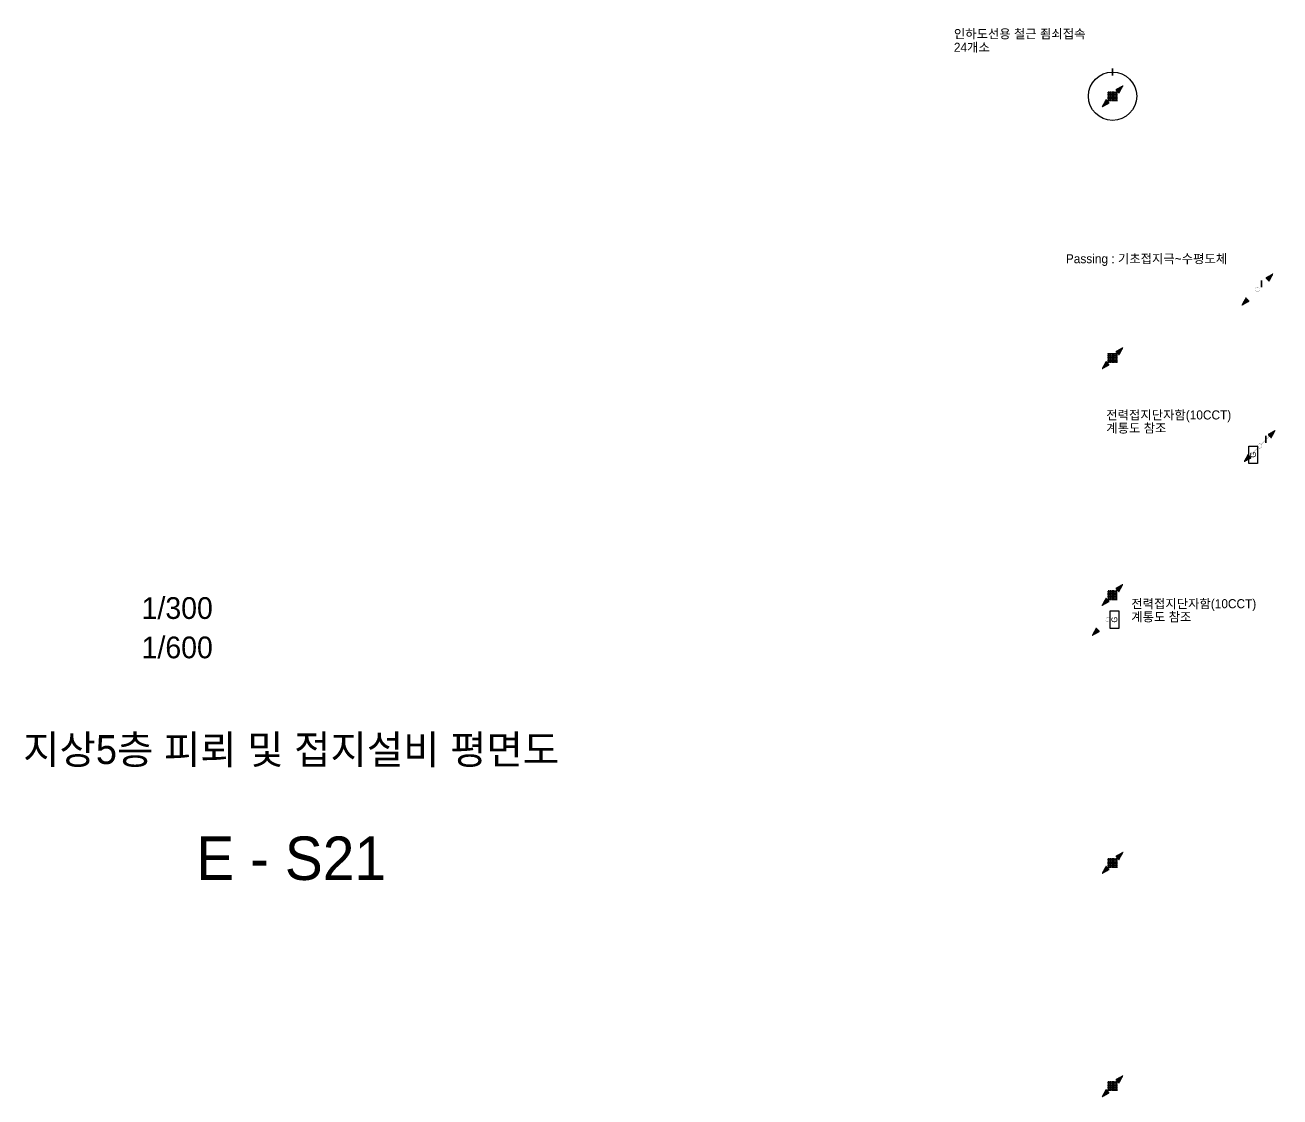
# Model space of a CAD drawing. Header units: millimetres. Extents: x 81900 to 502050, y -708375 to 1238700.
# Drawn here: x 222235 to 274183, y 559405 to 603792 of the extents above; entities that cross this region are included whole.
import ezdxf
from ezdxf.enums import TextEntityAlignment as Align

# ---------------------------------------------------------------- set-up
doc = ezdxf.new("R2010")
doc.units = ezdxf.units.MM
doc.header["$LTSCALE"] = 150
doc.set_wipeout_variables(frame=1)
doc.layers.get('0').update_dxf_attribs({"lineweight": 0})
for name, color, linetype in [('------02 Etc Panel', 3, 'Continuous'), ('------99 Grounding and Lightning', 3, 'Continuous'), ('-----20 General Symbol', 3, 'Continuous'), ('-----29 Indicator', 1, 'Continuous'), ('-----30 Text', 2, 'Continuous'), ('-----41 Drawing Title', 2, 'Continuous'), ('-----42 Drawing Number', 2, 'Continuous'), ('-----43 Drawing Scale', 3, 'Continuous')]:
    doc.layers.add(name, color=color, linetype=linetype)
doc.styles.add('ELEC', font='')
doc.styles.get('ELEC').set_extended_font_data('Dotum')
pattern_1 = [(180, (845852.563, 610254.6404), (-1e-14, -6.25), [])]

# ---------------------------------------------------------------- blocks, each defined once
blk = doc.blocks.new('구조체접속')
h = blk.add_hatch()
h.set_pattern_fill('ANGLE', color=1, scale=200)
h.set_pattern_definition([(0, (0, 0), (0, 55), [40, -15]), (90, (0, 0), (-55, 3e-15), [40, -15])])
h.paths.add_polyline_path([(168, 168), (-168, 168), (-168, -168), (168, -168)])
at = {"color": 1}
for p, q in [((166, 168), (168, 166)), ((-168, -166), (-166, -168))]:
    blk.add_line(p, q, dxfattribs=at)
at = {"color": 1, "const_width": 2}
blk.add_lwpolyline([(168, 168), (-168, 168), (-168, -168), (168, -168)], close=True, dxfattribs=at)
blk = doc.blocks.new("'인하도선용 수직철근 또는 철골")
h = blk.add_hatch()
h.set_pattern_fill('ANSI31', color=256, scale=50, angle=135)
h.set_pattern_definition(pattern_1)
h.paths.add_polyline_path([(291, 293), (180, 89), (88, 181)])
h = blk.add_hatch()
h.set_pattern_fill('ANSI31', color=256, scale=50, angle=135)
h.set_pattern_definition(pattern_1)
h.paths.add_polyline_path([(-291, -293), (-180, -89), (-88, -181)])
at = {"const_width": 3.93}
for points in [[(293, 293), (181, 88), (88, 181), (293, 293)], [(-293, -293), (-181, -88), (-88, -181), (-293, -293)]]:
    blk.add_lwpolyline(points, dxfattribs=at)
at = {"xscale": 0.8, "yscale": 0.8, "zscale": 0.8}
blk.add_blockref('구조체접속', (0, 0), dxfattribs=at)
blk = doc.blocks.new('입상입하1')
h = blk.add_hatch()
h.set_pattern_fill('ANSI31', color=256, scale=50, angle=135)
h.set_pattern_definition([(180, (845993.8846, 610394.13), (-1e-14, -6.25), [])])
h.paths.add_polyline_path([(432, 432), (321, 228), (229, 321)])
at = {"const_width": 3.93}
for points in [[(434, 433), (322, 227), (229, 321), (434, 433)], [(43, 43), (275, 275)]]:
    blk.add_lwpolyline(points, dxfattribs=at)
blk.add_lwpolyline([(0, 61, -1), (0, -61, -1), (0, 61)], format="xyb", dxfattribs=at)
blk = doc.blocks.new('C01')
blk.add_lwpolyline([(-300, 0), (-300, 300), (300, 300), (300, 0)], close=True)
at = {"style": 'ELEC'}
blk.add_text('G', height=200, dxfattribs=at).set_placement((0, 150), align=Align.MIDDLE)

msp = doc.modelspace()

# ---------------------------------------------------------------- linework, layer by layer
at = {"layer": '-----29 Indicator', "elevation": 0}
msp.add_lwpolyline([(273035, 594089, 0, 0, 0), (273420, 594089, 0, 0, 0), (273420, 593226, 64.2, 64.2, 0), (273420, 592926, 0, 0, 0)], format="xyseb", dxfattribs=at)
at = {"layer": '-----29 Indicator'}
msp.add_circle((267253, 600847), 1000, dxfattribs=at)

# ---------------------------------------------------------------- block references
at = {"layer": '------02 Etc Panel', "xscale": 1.199999999953434, "yscale": 1.199999999953434, "zscale": 1.199999999953434, "rotation": 90}
for p in [(273250, 586001), (267510, 579170)]:
    msp.add_blockref('C01', p, dxfattribs=at)
at = {"layer": '------99 Grounding and Lightning', "xscale": 1.5, "yscale": 1.5, "zscale": 1.5}
for p in [(267253, 600847), (267253, 590003), (267250, 580200), (267253, 569103), (267253, 559853)]:
    msp.add_blockref("'인하도선용 수직철근 또는 철골", p, dxfattribs=at)
at = {"layer": '-----20 General Symbol', "xscale": 1.5, "yscale": 1.5, "zscale": 1.5}
for p in [(273253, 592847), (273342, 586361)]:
    msp.add_blockref('입상입하1', p, dxfattribs=at)
at = {"layer": '-----20 General Symbol', "xscale": 1.5, "yscale": 1.5, "zscale": 1.5, "rotation": 180}
for p in [(273253, 592847), (273342, 586361), (267058, 579170)]:
    msp.add_blockref('입상입하1', p, dxfattribs=at)

# ---------------------------------------------------------------- texts
at = {"layer": '-----41 Drawing Title', "style": 'ELEC'}
msp.add_text('지상5층 피뢰 및 접지설비 평면도', height=1200, dxfattribs=at).set_placement((233250, 573790), align=Align.MIDDLE_CENTER)
at = {"layer": '-----42 Drawing Number', "style": 'ELEC'}
msp.add_text('E - S21', height=1800, dxfattribs=at).set_placement((233250, 569290), align=Align.MIDDLE_CENTER)
at = {"layer": '-----43 Drawing Scale', "style": 'ELEC'}
for s, p in [('1/300', (227060, 579200)), ('1/600', (227060, 577570))]:
    msp.add_text(s, height=900, dxfattribs=at).set_placement(p)

# ---------------------------------------------------------------- wipeouts: each hides what was drawn before it
for points in [[(260619, 603792), (266869, 603792), (266869, 602542), (260619, 602542)], [(266856, 588009), (272802, 588009), (272802, 586759), (266856, 586759)]]:
    msp.add_wipeout(points).dxf.layer = '-----29 Indicator'

# ---------------------------------------------------------------- next in the draw order: linework, layer by layer
at = {"layer": '-----29 Indicator'}
msp.add_lwpolyline([(266869, 603154, 0, 0, 0), (267253, 603154, 0, 0, 0), (267253, 601997, 64.2, 64.2, 0), (267253, 601697, 0, 0, 0)], format="xyseb", dxfattribs=at)

# ---------------------------------------------------------------- next in the draw order: texts
at = {"layer": '-----30 Text', "style": 'ELEC'}
for s, p in [('인하도선용 철근 죔쇠접속', (260686, 603430)), ('24개소', (260686, 602872)), ('전력접지단자함(10CCT)', (266993, 587647)), ('계통도 참조', (266993, 587102))]:
    msp.add_text(s, height=375, dxfattribs=at).set_placement(p, align=Align.MIDDLE_LEFT)

# ---------------------------------------------------------------- next in the draw order: wipeouts: each hides what was drawn before it
for points in [[(265262, 594464), (273035, 594464), (273035, 593714), (265262, 593714)], [(274085, 587975), (284788, 587975), (284788, 587225), (274085, 587225)], [(267892, 580193), (273837, 580193), (273837, 578943), (267892, 578943)]]:
    msp.add_wipeout(points).dxf.layer = '-----29 Indicator'

# ---------------------------------------------------------------- next in the draw order: linework, layer by layer
at = {"layer": '-----29 Indicator', "elevation": 0}
msp.add_lwpolyline([(274085, 587600, 0, 0, 0), (273596, 587600, 0, 0, 0), (273596, 586784, 64.2, 64.2, 0), (273596, 586483, 0, 0, 0)], format="xyseb", dxfattribs=at)

# ---------------------------------------------------------------- next in the draw order: texts
at = {"layer": '-----30 Text', "style": 'ELEC'}
for s, p in [('Passing : 기초접지극~수평도체', (265323, 594117)), ('전력접지단자함(10CCT)', (268029, 579830)), ('계통도 참조', (268029, 579286))]:
    msp.add_text(s, height=375, dxfattribs=at).set_placement(p, align=Align.MIDDLE_LEFT)

doc.saveas('drawing.dxf')
